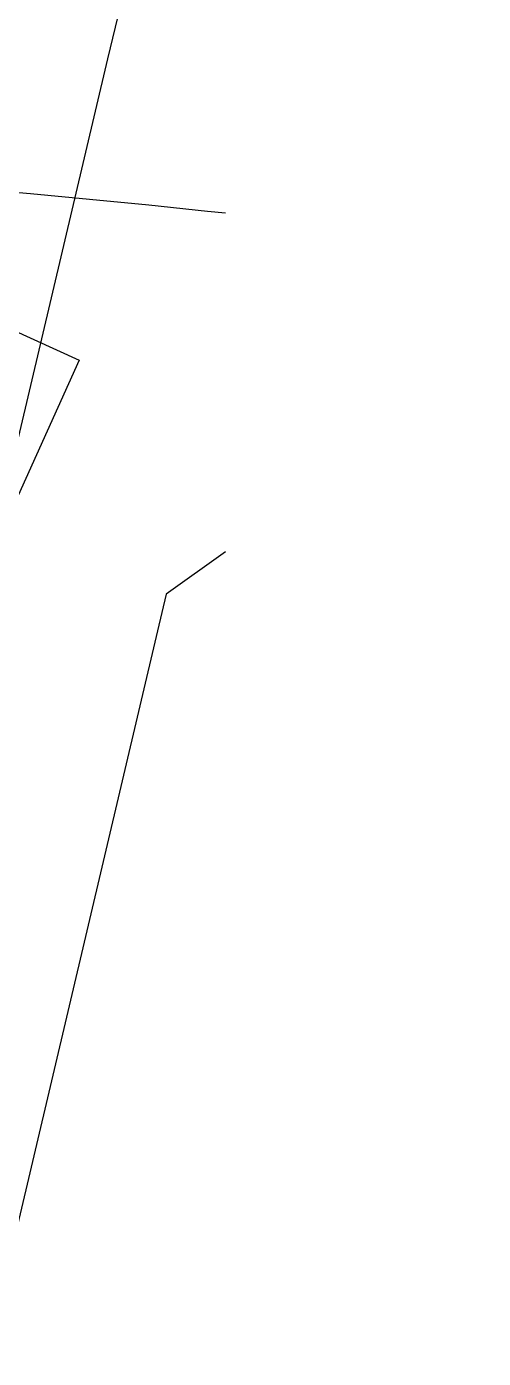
# Model space of a CAD drawing. Extents: x 529262 to 576451, y 2694391 to 2717535.
# Drawn here: x 567646.3 to 567699.7, y 2709749.7 to 2709905 of the extents above; entities that cross this region are included whole.
import ezdxf
from ezdxf.xclip import XClip

# ---------------------------------------------------------------- set-up
doc = ezdxf.new("R2010")
doc.units = 0
doc.header["$XCLIPFRAME"] = 0
for name, color, linetype in [('PP-COM', 7, 'Continuous'), ('RD-中线', 40, 'Continuous'), ('RD-红线', 7, 'Continuous')]:
    doc.layers.add(name, color=color, linetype=linetype)

# ---------------------------------------------------------------- blocks, each defined once
blk = doc.blocks.new('A$C19FD0107')
at = {"layer": 'RD-中线', "color": 8, "linetype": 'Continuous', "flags": 128}
for points in [[(-3183.26, 15991.57), (-3211.18, 15883.29, -0.025442), (-3226.37, 15834.75), (-3324.59, 15569.07, 0.030568), (-3342.23, 15510.6), (-3465.22, 14989.72, 0.057212), (-3473.25, 14921.76), (-3473.95, 14706.86)], [(-3764.95, 15517.41), (-3385.74, 15497.32, -0.013851), (-3330.53, 15492.86), (-2990.5, 15455.88, -0.048162), (-2934.05, 15444.17), (-2723.74, 15379.52, -0.000234), (-2399.65, 15276.1), (-2115.31, 15190.07, 0.03539), (-2032.58, 15171.3), (-1765.49, 15130.31)], [(-4490.73, 14139.44, 0), (-4490.29, 14139.42)], [(-3818.25, 14086.17, 0), (-3817.74, 14086.17)]]:
    blk.add_lwpolyline(points, format="xyb", dxfattribs=at)
at = {"layer": 'RD-红线', "color": 8}
blk.add_lwpolyline([(-3308.35, 15467.31), (-3335.39, 15448.2, 0.378471)], format="xyb", dxfattribs=at)
at = {"layer": 'RD-红线', "color": 8, "linetype": 'Continuous', "flags": 128}
blk.add_lwpolyline([(-3335.39, 15448.2), (-3336.4, 15443.9), (-3369.44, 15304), (-3369.45, 15303.94)], dxfattribs=at)

msp = doc.modelspace()

# ---------------------------------------------------------------- linework, layer by layer
at = {"color": 8, "linetype": 'Continuous', "flags": 128}
msp.add_lwpolyline([(567209.956, 2709328.306), (567242.359, 2709376.873), (567237.386, 2709487.838), (567226.241, 2709566.338), (567250.471, 2709637.466), (567310.691, 2709648.291), (567365.176, 2709659.753), (567568.23, 2709904.38), (567652.452, 2709866.094), (567570.025, 2709683.533), (567490.632, 2709613.794), (567456.674, 2709542.126), (567415.71, 2709492.593), (567416.103, 2709370.575), (567398.267, 2709255.857), (567341.513, 2709220.051), (567319.6, 2709121.447), (567354.869, 2709007.157), (567377.977, 2708907.793), (567342.698, 2708646.362), (567189.906, 2708654.057), (567219.676, 2708986.987), (567146.446, 2709250.882)], dxfattribs=at)

# ---------------------------------------------------------------- block references
at = {"layer": 'PP-COM'}
ref = msp.add_blockref('A$C19FD0107', (570997.993, 2694390.603), dxfattribs=at)
XClip(ref).set_block_clipping_path([(-9366.4383134884, 14428.6043910822), (-3328.4480743363, 17452.7484863754)])

doc.saveas('drawing.dxf')
